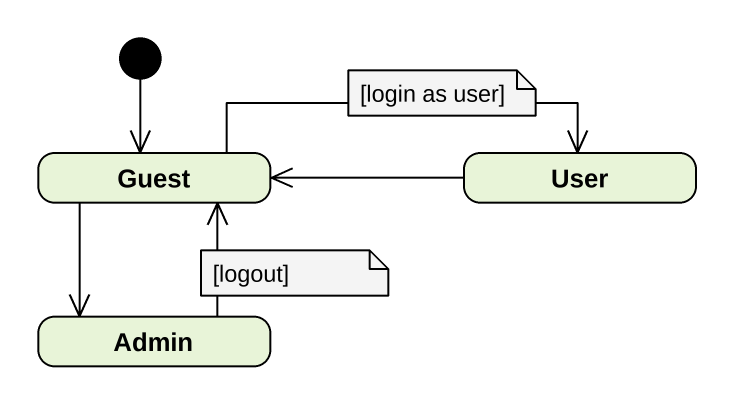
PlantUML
@startuml
hide empty description
state Guest
state User
state Admin
[*] --> Guest
Guest -right-> User
Guest --> Admin
User -left-> Guest
Admin -up-> Guest
note as N1
  [login as user]
end note
note as N2
  [logout]
end note
@enduml
